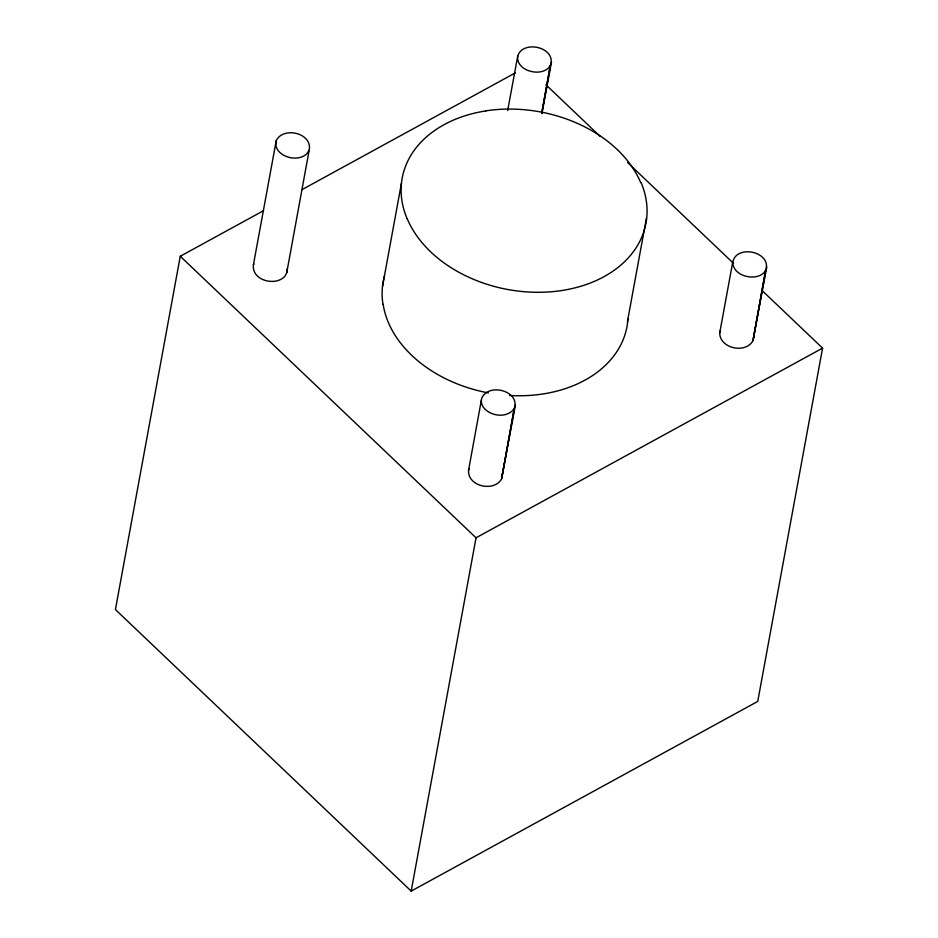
<?xml version="1.0" encoding="UTF-8"?>
<svg xmlns="http://www.w3.org/2000/svg" width="938" height="938" viewBox="0 0 938 938"><rect width="100%" height="100%" fill="white"/><g stroke="black" fill="none" stroke-linecap="round" stroke-linejoin="round"><path stroke-width="1.41" d="M287.051 269.077L286.735 272.747L285.058 276.077C275.807 286.817 251.372 280.485 253.412 264.786L276.253 140.583C283.557 125.985 312.835 133.255 309.153 150.268L286.735 272.747M517.764 55.87C516.076 67.876 531.4 73.973 541.332 71.651A16.075 11.725 10.4 0 0 550.336 65.472C556.938 47.662 523.404 39.232 517.764 55.87L507.669 110.567M276.253 140.583C273.192 151.839 286.77 158.968 296.373 158.041A16.075 11.725 10.4 0 0 307.043 153.445L309.153 150.268M501.631 478.826L514.247 408.522C520.484 391.298 489.249 382.458 481.956 397.735A17.271 12.593 10.4 0 0 483.504 407.479C490.515 416.519 507.376 418.571 514.247 408.522L501.631 478.826C494.22 492.38 467.534 486.564 468.531 470.36L481.37 400.127M753.015 340.693L765.619 270.39C772.396 252.123 736.869 243.728 732.742 261.995L719.692 333.096C720.044 348.643 745.651 353.989 753.015 340.693L765.619 270.39A16.075 11.725 10.4 0 1 756.614 276.569C746.871 278.715 732.777 273.404 732.742 261.995M541.847 112.818L550.336 65.472L541.765 112.994M263.472 210.722L180.26 256.262L115.421 609.571L411.184 891.1L757.74 701.425L822.579 348.127L762.16 290.616M382.493 286.512L401.476 183.051M411.184 891.1L476.035 537.802L822.579 348.127M627.405 321.746L646.399 218.284M541.93 113.557L551.532 61.967M502.029 476.199L515.443 405.017M753.413 338.067L766.815 266.896M468.531 470.36L469.281 468.824M720.454 330.399L719.692 333.096M253.412 264.786L253.999 263.906M301.884 189.699L515.325 72.883M545.893 84.76L599.957 136.221M627.522 162.462L733.539 263.367M180.26 256.262L476.035 537.802M753.624 336.062L753.742 337.094M502.252 474.194L502.369 475.238M627.932 319.072A123.828 90.259 10.4 0 1 509.592 395.484M488.358 392.893A123.828 90.259 10.4 0 1 383.15 304.381M407.151 218.777A123.781 90.236 10.4 0 1 414.444 149.998A123.394 89.954 10.4 0 1 485.884 110.907M641.053 182.5A123.828 90.259 10.4 0 1 562.026 290.487A123.828 90.259 10.4 0 1 407.244 218.765M485.861 110.848A124.062 90.435 10.4 0 1 640.677 182.558M382.985 304.381A123.781 90.236 10.4 0 1 384.533 275.795"/></g></svg>
